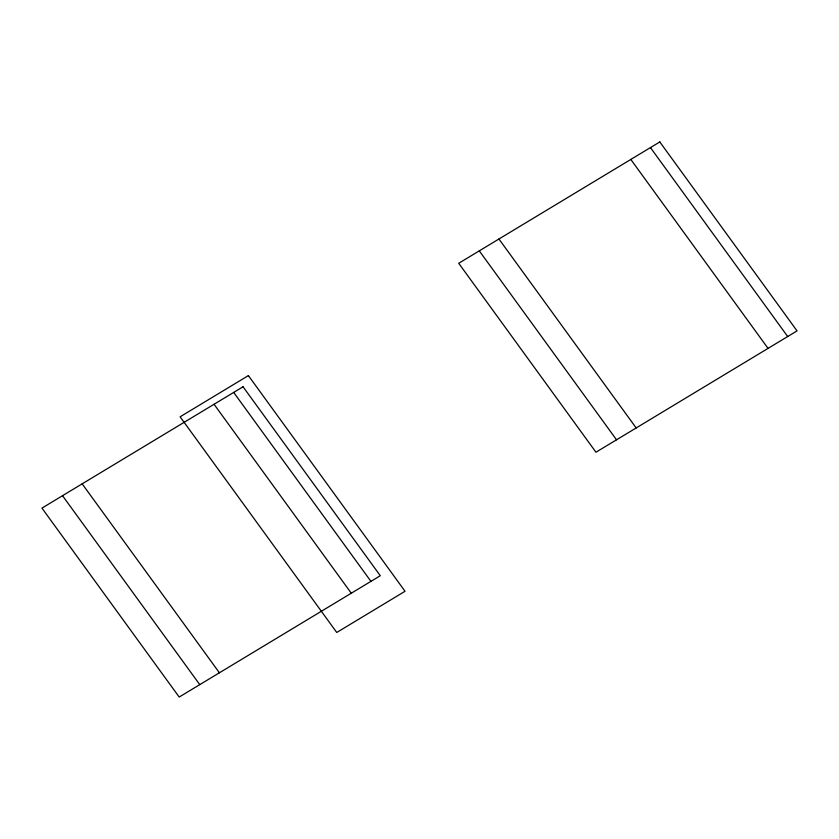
<?xml version="1.0" encoding="UTF-8"?>
<svg xmlns="http://www.w3.org/2000/svg" width="839" height="839" viewBox="0 0 839 839"><rect width="100%" height="100%" fill="white"/><g stroke="black" fill="none" stroke-linecap="round" stroke-linejoin="round"><path stroke-width="1.26" d="M650.456 147.591L787.695 336.533M630.813 159.441L768.052 348.384M498.932 239.01L636.172 427.953M479.289 250.861L616.529 439.804M233.693 392.421L370.932 581.364M214.05 404.272L351.289 593.215M82.17 483.841L219.409 672.794M62.526 495.692L199.766 684.645M248.386 375.599L180.102 416.805L336.754 632.47L405.038 591.275L248.386 375.599M243.048 386.779L41.95 508.109L179.189 697.052L380.287 575.722L243.048 386.779M659.811 141.948L458.713 263.278L595.952 452.221L797.05 330.891L659.811 141.948"/></g></svg>
